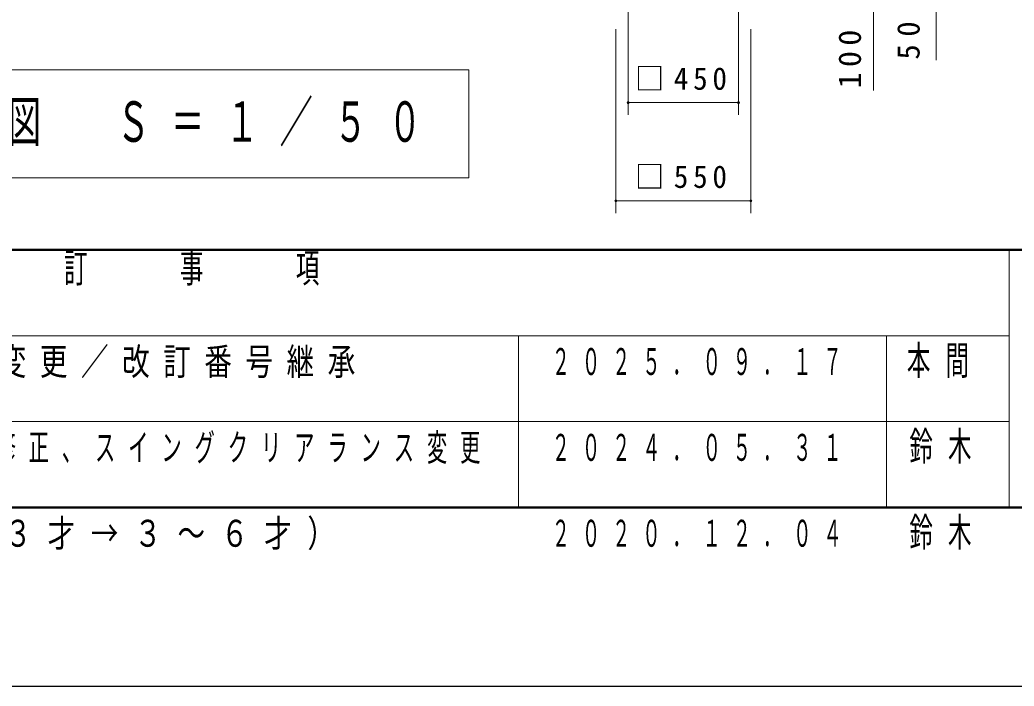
# Model space of a CAD drawing. Units: millimetres on the paper. Extents: x 200 to 813, y 141 to 438.
# Drawn here: x 277.7 to 358.7, y 141.3 to 195.6 of the extents above; entities that cross this region are included whole.
import ezdxf

# ---------------------------------------------------------------- set-up
doc = ezdxf.new("R2010")
doc.units = ezdxf.units.MM
for name, color, linetype, lineweight in [('A3図枠', 140, 'Continuous', 50), ('線', 2, 'Continuous', 25), ('補助', 2, 'Continuous', 13)]:
    doc.layers.add(name, color=color, linetype=linetype, lineweight=lineweight)
doc.layers.add('図面プロファイル', color=7, linetype='Continuous')
doc.styles.add('ＭＳ ゴシック', font='')
doc.styles.get('ＭＳ ゴシック').set_extended_font_data('MS Gothic')

# ---------------------------------------------------------------- blocks, each defined once
blk = doc.blocks.new('dimension_origin')
at = {"color": 0, "linetype": 'Continuous', "lineweight": -2}
blk.add_circle((0, 0), 1.25, dxfattribs=at)

msp = doc.modelspace()

# ---------------------------------------------------------------- linework, layer by layer
at = {"layer": 'A3図枠', "color": 7}
for p, q in [((216.826, 176.858), (601.826, 176.858)), ((216.826, 155.858), (601.826, 155.858))]:
    msp.add_line(p, q, dxfattribs=at)
at = {"layer": 'A3図枠', "color": 211, "lineweight": 13}
msp.add_line((358.326, 176.858), (358.326, 155.858), dxfattribs=at)
at = {"layer": 'A3図枠', "color": 7, "lineweight": 13}
for p, q in [((216.826, 169.858), (358.326, 169.858)), ((318.326, 169.858), (318.326, 155.858)), ((348.326, 169.858), (348.326, 155.858)), ((216.826, 162.858), (358.326, 162.858))]:
    msp.add_line(p, q, dxfattribs=at)
at = {"layer": '線', "color": 7, "lineweight": 13}
for p, q in [((314.261, 191.525), (266.461, 191.525)), ((314.261, 182.725), (314.261, 191.525)), ((266.461, 182.725), (314.261, 182.725))]:
    msp.add_line(p, q, dxfattribs=at)
at = {"layer": '線', "color": 7}
msp.add_lwpolyline([(200.328, 141.299), (618.324, 141.299), (618.324, 438.219), (200.328, 438.219)], close=True, dxfattribs=at)
at = {"layer": '補助'}
for p, q in [((347.261, 201.858), (347.261, 189.858)), ((327.261, 197.858), (327.261, 187.858)), ((336.261, 197.858), (336.261, 187.858)), ((352.363, 196.658), (352.363, 192.334)), ((326.261, 194.858), (326.261, 179.858)), ((337.261, 194.858), (337.261, 179.858)), ((336.261, 188.858), (327.261, 188.858)), ((337.261, 180.858), (326.261, 180.858))]:
    msp.add_line(p, q, dxfattribs=at)

# ---------------------------------------------------------------- block references
at = {"layer": '補助', "xscale": 0.0667, "yscale": 0.0667}
for p in [(327.261, 188.858), (326.261, 180.858)]:
    msp.add_blockref('dimension_origin', p, dxfattribs=at)
at = {"layer": '補助', "xscale": 0.0667, "yscale": 0.0667, "rotation": 180}
for p in [(336.261, 188.858), (337.261, 180.858)]:
    msp.add_blockref('dimension_origin', p, dxfattribs=at)

# ---------------------------------------------------------------- texts
at = {"layer": 'A3図枠', "color": 4, "insert": (287.576, 176.558), "char_height": 2.346, "attachment_point": 2, "style": 'ＭＳ ゴシック'}
msp.add_mtext('\\T1.64;\\W0.6;改\u3000\u3000訂\u3000\u3000事\u3000\u3000項', dxfattribs=at)
at = {"layer": '図面プロファイル', "attachment_point": 2, "style": 'ＭＳ ゴシック'}
for s, insert, char_height in [('\\T1.64;\\W0.55;特記仕様変更\u3000２０１４→２０２４、支柱角度修正、スイングクリアランス変更', (267.576, 161.858), 2.199), ('\\T1.64;\\W0.6;鈴木', (353.326, 162.025), 2.346), ('\\T1.64;\\W0.5;２０２４．０５．３１', (333.326, 161.858), 2.199), ('\\T1.57;\\W0.75;特記仕様変更（対象年齢１～３才→３～６才）', (267.576, 154.858), 2.199), ('\\T1.64;\\W0.5;２０２０．１２．０４', (333.326, 154.858), 2.199), ('\\T1.64;\\W0.6;鈴木', (353.326, 155.025), 2.346)]:
    msp.add_mtext(s, dxfattribs=dict(at, insert=insert, char_height=char_height))
at = {"layer": '線', "color": 7, "style": 'ＭＳ ゴシック'}
for s, insert, char_height, attachment_point in [('\\T1.64;\\W0.6;立面図\u3000Ｓ＝１／５０', (267.861, 187.125), 3.299, 4), ('\\T1.64;\\W0.6;本間', (353.126, 169.025), 2.346, 2), ('\\T1.49;\\W0.75;座板変更／根ガラミ削除／型番変更／改訂番号継承', (267.576, 168.858), 2.199, 2), ('\\T1.64;\\W0.5;２０２５．０９．１７', (333.326, 168.858), 2.199, 2)]:
    msp.add_mtext(s, dxfattribs=dict(at, insert=insert, char_height=char_height, attachment_point=attachment_point))
at = {"layer": '補助', "char_height": 1.833, "rotation": 90, "style": 'ＭＳ ゴシック'}
for s, insert, attachment_point in [('\\T1.5;50', (350.113, 194.239), 5), ('\\T1.33;\\W1.05;100', (346.261, 192.629), 8)]:
    msp.add_mtext(s, dxfattribs=dict(at, insert=insert, attachment_point=attachment_point))
at = {"layer": '補助', "char_height": 1.833, "attachment_point": 8, "style": 'ＭＳ ゴシック'}
for s, insert in [('\\T1.33;\\W0.95;□450', (331.761, 189.858)), ('\\T1.33;\\W0.95;□550', (331.761, 181.858))]:
    msp.add_mtext(s, dxfattribs=dict(at, insert=insert))

doc.saveas('drawing.dxf')
